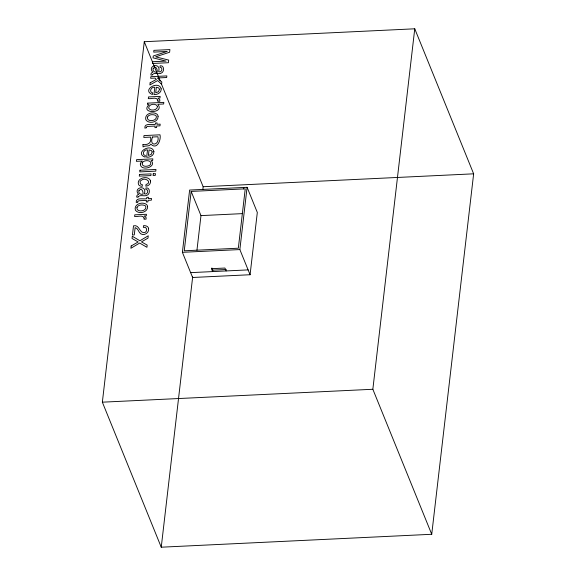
<?xml version="1.0" encoding="UTF-8"?>
<svg xmlns="http://www.w3.org/2000/svg" width="576" height="576" viewBox="0 0 576 576"><rect width="100%" height="100%" fill="white"/><g stroke="black" fill="none" stroke-linecap="round" stroke-linejoin="round"><path stroke-width="0.86" d="M102.355 402.178L144.266 41.717L414.756 28.8L473.645 173.822L431.734 534.283L161.244 547.2L102.355 402.178L372.845 389.268L431.734 534.283M182.39 252.317L189.626 190.051L247.097 187.308L257.314 212.465L250.078 274.738L192.607 277.481L182.39 252.317L239.861 249.574L250.078 274.738M191.153 191.419L184.248 250.79L238.334 248.206L245.239 188.834L191.153 191.419L200.974 215.611L196.956 250.171M161.244 547.2L192.679 276.847M202.846 189.41L203.155 186.732L161.186 83.39M211.896 267.962L212.782 270.144L212.616 271.591L211.435 268.69L224.957 268.042L226.138 270.943M243.547 188.914L243.72 187.466M239.861 249.574L247.097 187.308M372.845 389.268L414.756 28.8M203.155 186.732L473.645 173.822M200.974 215.611L242.647 213.617M212.782 270.144L226.303 269.496M190.642 272.642L248.112 269.892M144.266 41.717L160.171 80.885M150.552 181.008C150.912 183.78 148.507 186.098 145.822 186.17L146.009 184.543C152.712 182.498 145.152 176.796 141.329 180.295A2.484 1.987 -22.1 0 0 140.047 181.706L140.45 183.967L142.394 184.716L142.207 186.343L140.256 185.954A4.126 3.305 -22.1 0 1 138.578 184.536C135.994 177.847 148.774 174.758 150.552 181.008M148.608 228.629C149.191 232.085 145.829 234.965 142.517 234.504C138.542 234.144 138.838 228.406 135.144 227.606L134.294 234.907L132.444 234.994L133.51 225.821C139.198 224.402 139.176 231.991 143.546 232.682C147.715 232.992 147.794 226.231 143.338 227.376L143.532 225.67C145.584 225.518 148.349 226.202 148.608 228.629M157.478 106.502C157.471 110.455 150.113 111.362 148.637 108.065C148.442 103.939 156.247 102.737 157.478 106.502M152.201 151.942L151.178 154.433L148.421 155.441L149.062 149.89L151.445 150.602L152.201 151.942M153.9 151.517C154.246 155.369 150.041 157.543 146.664 157.241L147.514 149.918C144.05 149.04 141.257 154.67 145.325 155.527L145.13 157.176C133.906 152.95 151.322 142.402 153.9 151.517M159.48 89.287L158.465 91.778L155.707 92.786L156.348 87.235L158.731 87.948L159.48 89.287M161.186 88.862C161.525 92.707 157.32 94.889 153.943 94.586L154.8 87.257C151.337 86.378 148.543 92.016 152.611 92.866L152.417 94.522C141.192 90.288 158.609 79.74 161.186 88.862M147.571 206.597C148.01 212.616 138.334 214.69 135.374 210.11C133.618 204.178 142.092 201.406 146.218 204.264A4.968 3.974 -22.1 0 1 147.571 206.597M158.069 116.323C158.508 122.342 148.831 124.416 145.872 119.837C144.108 113.904 152.59 111.132 156.715 113.99A4.968 3.974 -22.1 0 1 158.069 116.323M144.151 218.074L144.022 219.226L146.095 219.125L146.11 217.649L144.252 215.964L146.268 215.87L146.455 214.272L134.791 214.834L134.597 216.511C137.254 217.159 142.906 214.322 144.151 218.074M157.86 100.188L157.73 101.333L159.804 101.232L159.818 99.763L157.961 98.078L159.977 97.978L160.157 96.386L148.493 96.941L148.298 98.618C150.962 99.266 156.614 96.437 157.86 100.188M140.306 164.009C140.45 171.9 157.507 166.954 151.106 160.574L152.647 160.502L152.842 158.868L136.584 159.646L136.382 161.323L142.344 161.042L141.106 162.094L140.306 164.009M137.779 202.082L136.224 202.478C135.446 196.927 143.834 199.562 146.671 198.706L146.83 197.352L148.428 197.273L148.27 198.626L151.524 198.475L151.33 200.167L148.075 200.326L147.888 201.924L146.29 201.996L146.47 200.405L138.859 200.765L138.002 201.161L137.779 202.082M146.426 127.742L144.871 128.138C144.094 122.587 152.482 125.222 155.311 124.366L155.47 123.012L157.075 122.94L156.917 124.286L160.171 124.135L159.977 125.834L156.715 125.986L156.535 127.584L154.93 127.656L155.117 126.065L147.506 126.425L146.65 126.821L146.426 127.742M138.233 196.596L138.233 197.143L136.786 197.208L136.721 196.063L137.585 194.767L138.701 194.429C132.329 187.776 147.305 183.852 144.454 193.716L144.806 193.99C147.73 195.07 149.112 189.259 145.8 189.446L145.98 187.884C149.688 187.308 150.228 192.298 148.255 194.472C145.814 197.395 140.479 194.177 138.233 196.596M152.431 74.455L152.431 75.002L150.984 75.074L150.919 73.93L151.79 72.634L152.899 72.295C146.527 65.642 161.503 61.718 158.659 71.582L159.005 71.856C161.935 72.936 163.318 67.126 159.998 67.313L160.178 65.75C163.894 65.174 164.434 70.164 162.454 72.338C160.013 75.262 154.678 72.043 152.431 74.455M131.17 245.974L130.903 248.278L139.658 243.065L146.923 247.291L147.182 245.081L141.466 241.898L147.989 238.111L148.262 235.786L139.932 240.761L132.3 236.239L132.041 238.478L138.175 241.963L131.17 245.974M139.486 174.427L139.291 176.134L150.898 175.579L151.099 173.873L139.486 174.427M139.975 170.222L139.781 171.907L155.779 171.144L155.974 169.459L139.975 170.222M142.942 144.684L143.042 146.938C145.217 145.08 149.285 147.11 150.826 144.13C156.794 150.307 161.323 140.047 159.998 134.813L144.007 135.576L143.791 137.434L150.646 137.102C151.61 143.266 148.234 144.842 142.942 144.684M147.78 103.126L147.6 104.674L149.09 104.602C139.198 114.041 165.362 113.746 157.831 104.27L163.642 103.99L163.829 102.362L147.78 103.126M150.142 82.814L149.89 84.96L157.651 80.575L161.575 84.19L161.827 82.044L157.37 77.969L166.658 77.53L166.853 75.917L150.854 76.68L150.667 78.293L155.045 78.084L156.384 79.416L150.142 82.814M152.59 61.718L152.388 63.482L168.386 62.719L168.689 60.091L155.621 56.83L169.603 52.243L169.913 49.586L153.914 50.35L153.706 52.121L167.206 51.43L153.252 56.009L153.043 57.852L166.082 61.114L152.59 61.718M152.46 137.016C148.694 147.283 159.898 145.505 157.925 136.757L152.46 137.016M153.266 173.765L153.065 175.471L155.282 175.37L155.484 173.657L153.266 173.765M147.485 117.079C146.203 122.22 156.996 121.507 156.348 116.662A2.75 2.203 -22.1 0 0 155.239 115.2C152.755 114.278 148.788 114.329 147.485 117.079M136.994 207.353C135.706 212.494 146.498 211.781 145.858 206.935A2.75 2.203 -22.1 0 0 144.749 205.474C142.258 204.552 138.29 204.602 136.994 207.353M142.25 162.9C141.12 167.227 148.277 166.925 150.3 164.772C153.223 159.984 143.784 159.401 142.25 162.9M153.202 68.422C152.071 70.999 154.987 72.871 157.298 72C157.5 69.538 155.93 65.059 153.202 68.422M139.003 190.555C137.873 193.133 140.782 195.005 143.1 194.134C143.294 191.671 141.732 187.193 139.003 190.555"/></g></svg>
